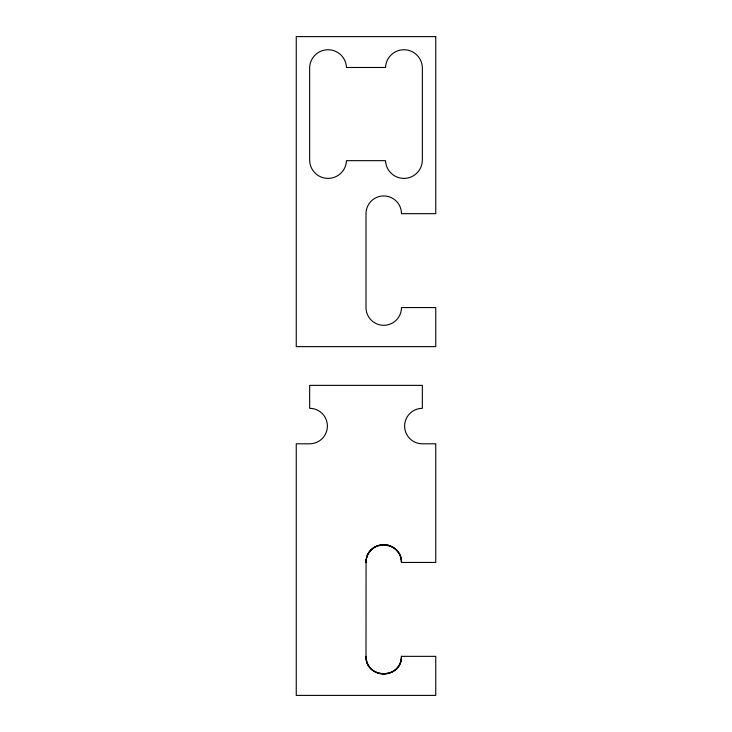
<?xml version="1.0" encoding="UTF-8"?>
<svg xmlns="http://www.w3.org/2000/svg" width="732" height="732" viewBox="0 0 732 732"><rect width="100%" height="100%" fill="white"/><g stroke="black" fill="none" stroke-linecap="round" stroke-linejoin="round"><path stroke-width="1.1" d="M366.073 560.849L366 656.348C365.57 679.479 401.905 679.479 401.475 656.348L435.75 656.348L435.75 695.4L296.25 695.4L296.25 443.802L309.654 443.802A17.733 17.733 0 0 0 327.396 426.061A17.733 17.733 0 0 0 309.654 408.328L309.654 385.371L422.346 385.371L422.346 408.328A17.733 17.733 0 0 0 404.613 426.061A17.733 17.733 0 0 0 422.346 443.802L435.75 443.802L435.75 562.441L401.475 562.441A17.733 17.733 0 0 0 383.733 544.709C374.839 544.535 366.695 551.974 366.073 560.849M366.293 559.211L366 562.441A17.733 17.733 0 0 1 383.733 544.709C393.212 544.489 401.694 552.962 401.475 562.441C402.472 541.634 369.102 538.523 366.293 559.211M401.475 656.348C401.795 679.433 365.68 679.433 366 656.348A17.733 17.733 0 0 0 383.733 674.081A17.733 17.733 0 0 0 401.475 656.348M435.75 36.6L296.25 36.6L296.25 346.629L435.75 346.629L435.75 307.568L401.475 307.568A17.733 17.733 0 0 1 383.733 325.31A17.733 17.733 0 0 1 366 307.568L366 213.671A17.733 17.733 0 0 1 383.733 195.929A17.733 17.733 0 0 1 401.475 213.671L435.75 213.671L435.75 36.6M385.526 67.481L346.474 67.481A18.419 18.419 0 0 0 327.716 49.749A18.419 18.419 0 0 0 309.645 68.158L309.645 159.979A18.419 18.419 0 0 0 327.716 178.398A18.419 18.419 0 0 0 346.474 160.665L385.526 160.665A18.419 18.419 0 0 0 404.284 178.398A18.419 18.419 0 0 0 422.355 159.979L422.355 68.158A18.419 18.419 0 0 0 404.284 49.749A18.419 18.419 0 0 0 385.526 67.481"/></g></svg>
